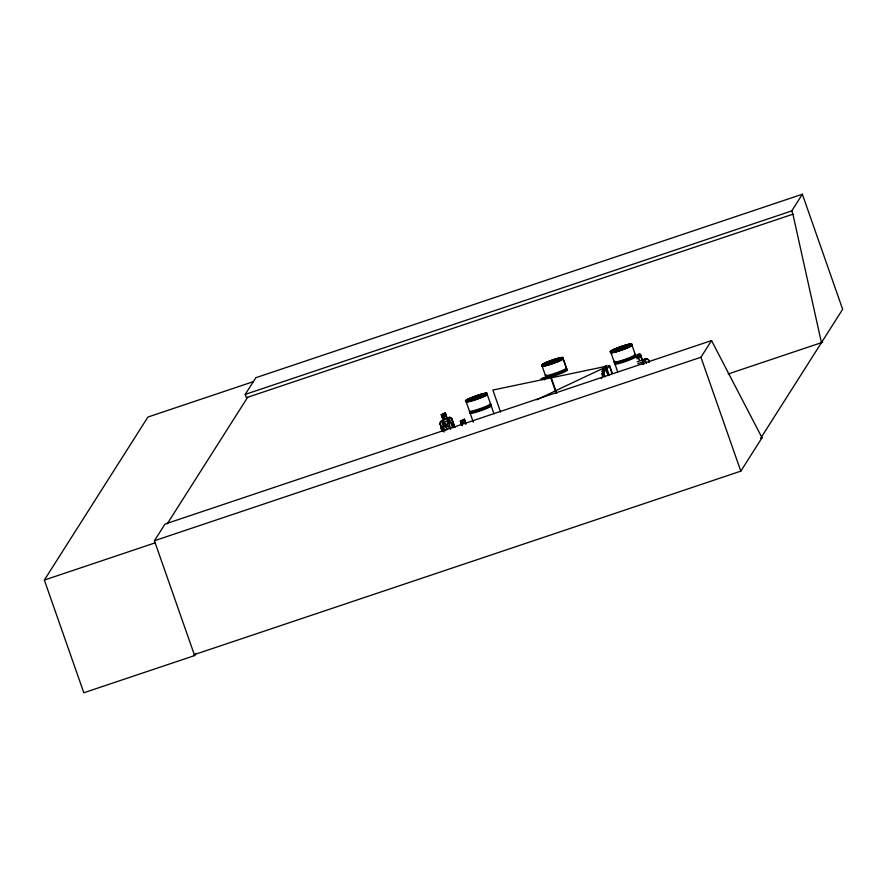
<?xml version="1.0" encoding="UTF-8"?>
<svg xmlns="http://www.w3.org/2000/svg" width="887" height="887" viewBox="0 0 887 887"><rect width="100%" height="100%" fill="white"/><g stroke="black" fill="none" stroke-linecap="round" stroke-linejoin="round"><path stroke-width="1.33" d="M644.96 361.663C644.494 359.756 641.489 363.016 642.643 364.313M639.217 359.49L639.35 359.878M442.646 431.448L440.041 424.008L440.573 421.458L443.345 420.205L441.271 414.684L445.285 412.854L447.092 418.442L449.731 417.245L451.782 418.564L454.831 427.257M442.779 431.415L440.174 423.975L440.573 421.458M440.828 421.58L440.329 423.986L442.912 431.37M194.386 655.061L194.752 654.473M196.049 653.342L194.63 655.571L83.821 692.769L44.35 580.065L147.929 417.045L253.527 381.587M802.358 194.231L791.758 210.918L792.911 214.199L246.398 397.686L245.244 394.393L255.844 377.707L802.358 194.231L842.65 309.286L761.489 437.014M194.63 655.571L154.416 540.748L165.026 524.062L711.54 340.575L762.022 437.779L740.811 471.152L194.297 654.628M167.244 523.851L247.673 397.254M604.014 376.265L602.206 371.121L606.009 366.065L609.158 375.068M602.395 371.487L605.377 366.808M602.206 371.121L606.009 366.065M602.739 376.343L601.818 373.737L603.304 373.239L605.888 369.059M154.416 540.748L700.93 357.261L711.54 340.575M601.275 378.649L604.136 374.27M601.818 373.737L603.215 371.653M603.304 373.239L606.098 369.081L608.382 375.611M466.983 401.379L467.915 400.736M467.937 400.281L467.205 400.602M468.181 400.991L468.768 400.78M468.669 400.58L468.048 400.835M484.058 395.114L483.26 395.269L485.289 394.493M485.355 394.593L484.834 394.837M483.559 395.458L485.677 394.87L484.28 395.17M486.054 394.748L485.267 395.103M543.465 364.834L543.664 364.668M559.353 359.568L561.016 358.869M561.183 358.98L560.772 359.157M612.407 351.252L612.485 351.119M612.551 351.707L613.261 351.684M613.083 351.684L612.252 351.662M628.95 346.274L628.218 346.351M468.181 400.824L467.859 401.112M468.269 400.946L467.36 401.046M483.592 395.502L484.136 395.513M485.233 394.66L484.213 394.826M483.659 395.746L484.79 395.336M485.012 395.203L485.61 394.926M544.463 365L543.698 365.3M559.231 359.9L559.819 359.911M559.198 360.111L560.207 360.011M561.914 359.135L560.384 359.723M627.796 346.573L628.816 346.074M629.825 345.52L630.324 345.265L629.526 345.42M468.148 400.225L467.416 400.547M483.792 395.414L483.027 395.802L484.513 395.613M485.655 395.214L486.242 394.892L485.422 394.804M561.892 359.401L560.651 359.634M628.528 345.786L628.04 346.063L629.914 345.498M629.548 346.285L630.202 346.008M441.471 414.806L445.219 413.098M444.077 415.803L443.799 415.415M444.797 417.899L444.786 418.498M444.819 418.531L444.664 417.932M440.695 421.613L449.742 417.455M442.07 431.37L440.717 427.512L441.793 427.013M452.703 422.046L451.638 422.545L453.445 427.7M461.927 425.472L460.375 421.037L464.389 419.207L465.941 423.642M460.575 421.159L464.322 419.451M462.981 421.735L463.014 422.4M638.607 357.372L638.407 357.184M560.961 359.523L561.371 359.18M628.772 346.362L630.28 345.819M559.841 359.634L561.016 359.224M560.839 359.157L559.686 359.534M484.435 395.402L482.971 396.034L484.258 395.691M628.695 345.697L629.57 345.387M628.661 346.085L629.448 345.797M628.683 346.274L628.639 346.362M629.493 346.085L630.158 345.886M630.058 346.141L629.216 346.44M636.034 355.798C644.15 348.425 638.54 364.546 645.902 358.415L648.508 359.667L649.373 362.151M635.192 356.319L640.314 354.434L642.255 359.978L645.625 360.821L646.534 363.404M638.197 357.261L638.551 357.372M639.072 359.656L639.15 359.878M637.176 361.874L645.891 358.636L648.353 359.812L649.217 362.273M637.82 363.714L642.909 361.829L643.807 364.413M541.059 378.827L546.536 376.809M541.281 378.926L546.447 377.064M542.556 379.536L545.86 378.328M544.507 379.813L544.551 379.869M245.244 394.393L791.758 210.918M44.35 580.065L155.158 542.855M728.16 373.981L822.726 342.227M543.731 365.256L542.922 365.677L543.687 365.466M543.476 365.333L542.944 365.466L543.798 365.433M629.404 345.852L630.191 345.575M560.906 359.545L561.815 359.202M484.934 394.992L485.555 394.959M467.737 401.146L467.183 401.356M561.149 359.235L561.87 359.013M485.2 394.915L486.098 394.848M445.285 412.854L447.159 418.653L449.742 419.595L452.459 427.368M441.271 414.684L443.411 420.36M449.731 417.245L451.683 418.708M451.782 418.564L454.698 427.334M464.389 419.207L465.875 423.886M460.375 421.037L462.127 425.594M440.717 427.512L442.214 426.913L444.021 432.069M449.609 417.489L451.55 418.731L454.565 427.368M450.674 429.319L448.833 427.379C451.55 417.844 446.183 417.444 447.547 426.47C442.879 418.775 439.852 423.554 447.225 428.077M447.758 425.993L447.414 425.483L447.392 426.159M700.93 357.261L740.811 471.152M631.799 344.644A11.254 1.142 -19.3 0 1 615.09 351.307A11.254 1.142 -19.3 0 1 616.798 348.691A11.254 1.142 -19.3 0 1 631.821 344.699A11.254 1.142 -19.3 0 1 615.101 351.352A11.254 1.142 -19.3 0 1 616.775 348.646A11.254 1.142 -19.3 0 1 631.799 344.644L635.292 354.689M610.677 351.795L614.192 361.774M617.618 371.631L614.902 363.87A11.232 1.131 -19.3 0 0 625.878 361.375A11.232 1.131 -19.3 0 0 635.924 356.496M612.318 373.25L609.613 365.533L606.453 369.713L605.267 366.309M611.963 373.383L609.258 365.655L551.293 377.818L556.703 393.274M608.094 375.312L605.832 368.848L603.193 373.017L604.213 375.855M602.949 370.866L605.045 376.842M563.001 358.248A11.254 1.142 -19.3 0 1 546.281 364.901A11.254 1.142 -19.3 0 1 547.966 362.24A11.254 1.142 -19.3 0 1 563.001 358.248A11.254 1.142 -19.3 0 1 546.259 364.856A11.254 1.142 -19.3 0 1 547.955 362.195A11.254 1.142 -19.3 0 1 562.979 358.204L566.471 368.238L563.167 358.88A11.209 1.131 -19.3 0 0 548.199 362.861A11.209 1.131 -19.3 0 0 546.514 365.511A11.209 1.131 -19.3 0 0 563.167 358.88M556.238 393.351L550.827 377.895L492.862 390.058L500.534 411.956M541.857 365.344L545.372 375.323M487.052 393.928A11.254 1.142 -19.3 0 1 470.332 400.591A11.254 1.142 -19.3 0 1 472.028 397.93A11.254 1.142 -19.3 0 1 487.052 393.928L490.533 403.918M491.232 406.013L493.959 413.774M465.908 401.024L469.423 411.003A11.232 1.131 -19.3 0 0 480.377 408.53A11.232 1.131 -19.3 0 0 490.422 403.64M470.132 413.098L473.303 422.157M464.189 419.484L465.742 423.919M460.708 421.125L462.26 425.56M452.736 423.443L454.089 427.301M450.529 428.266L447.802 420.493L444.187 422.179L446.915 429.94M445.086 413.131L447.026 418.686M441.604 414.783L443.544 420.327L442.258 423.077L444.975 430.838M792.911 214.199L821.451 342.659M462.903 421.768L462.959 422.412M536.901 399.771A4249.029 3979.869 -38.5 0 1 605.122 367.451M491.043 404.949A11.387 1.153 -19.3 0 1 479.457 410.382A11.387 1.153 -19.3 0 1 470.354 411.901M491.154 405.725A11.232 1.131 -19.3 0 1 479.723 411.091A11.232 1.131 -19.3 0 1 470.742 412.577M489.99 404.295A11.387 1.153 -19.3 0 1 482.04 408.763A11.387 1.153 -19.3 0 1 469.511 411.79M566.161 369.258A11.387 1.153 -19.3 0 1 558.211 373.715A11.387 1.153 -19.3 0 1 545.682 376.742M566.283 370.034A11.232 1.131 -19.3 0 1 557.058 374.924A11.232 1.131 -19.3 0 1 546.691 376.897M565.939 368.615A11.387 1.153 -19.3 0 1 556.581 373.582A11.387 1.153 -19.3 0 1 546.082 375.578M565.551 367.95A11.232 1.131 -19.3 0 1 556.326 372.839A11.232 1.131 -19.3 0 1 545.96 374.813M611.52 351.884A11.209 1.131 -19.3 0 0 622.33 349.755A11.187 1.131 -19.3 0 0 630.635 345.121A11.209 1.131 -19.3 0 0 612.817 351.163A11.187 1.131 -19.3 0 1 630.635 345.121A11.209 1.131 -19.3 0 1 622.33 349.755A11.187 1.131 -19.3 0 1 611.553 351.895M635.813 355.72A11.387 1.153 -19.3 0 1 624.226 361.153A11.387 1.153 -19.3 0 1 615.123 362.661M634.759 355.066A11.387 1.153 -19.3 0 1 625.402 360.033A11.387 1.153 -19.3 0 1 614.902 362.029M634.371 354.39A11.232 1.131 -19.3 0 1 625.147 359.29A11.232 1.131 -19.3 0 1 614.78 361.264M760.747 438.178L762.022 437.779L760.736 438.211M444.897 414.329L442.569 415.404L443.223 417.256L445.54 416.18L444.897 414.329M464.001 420.671L461.672 421.746L462.327 423.598L464.644 422.522L464.001 420.671M639.738 355.698L636.467 356.907L637.11 358.758L640.381 357.55L639.738 355.698M470.188 400.126A11.232 1.131 -19.3 0 0 486.874 393.473A11.232 1.131 -19.3 0 0 471.873 397.465A11.232 1.131 -19.3 0 0 470.188 400.126A11.232 1.131 -19.3 0 0 486.896 393.54A11.232 1.131 -19.3 0 0 471.895 397.531A11.187 1.131 -19.3 0 0 470.221 400.137A11.187 1.131 -19.3 0 0 486.83 393.518A11.187 1.131 -19.3 0 0 471.895 397.487A11.232 1.131 -19.3 0 0 470.21 400.181M470.576 401.19A11.209 1.131 -19.3 0 0 487.229 394.56A11.209 1.131 -19.3 0 0 472.261 398.54A11.209 1.131 -19.3 0 0 470.576 401.19M470.598 401.179A11.165 1.131 -19.3 0 0 487.185 394.571A11.165 1.131 -19.3 0 0 472.272 398.54A11.165 1.131 -19.3 0 0 470.598 401.179M546.126 364.435A11.232 1.131 -19.3 0 0 562.813 357.794A11.232 1.131 -19.3 0 0 547.822 361.785A11.232 1.131 -19.3 0 0 546.126 364.435A11.232 1.131 -19.3 0 0 562.835 357.849A11.187 1.131 -19.3 0 0 547.844 361.807A11.187 1.131 -19.3 0 0 546.159 364.446A11.187 1.131 -19.3 0 0 562.779 357.827A11.232 1.131 -19.3 0 0 547.844 361.841A11.232 1.131 -19.3 0 0 546.148 364.502M546.547 365.499A11.165 1.131 -19.3 0 0 563.123 358.891A11.165 1.131 -19.3 0 0 548.221 362.861A11.165 1.131 -19.3 0 0 546.547 365.499M614.946 350.886A11.232 1.131 -19.3 0 0 631.644 344.245A11.232 1.131 -19.3 0 0 616.642 348.225A11.232 1.131 -19.3 0 0 614.946 350.886A11.232 1.131 -19.3 0 0 631.666 344.3A11.232 1.131 -19.3 0 0 616.665 348.292A11.187 1.131 -19.3 0 0 614.99 350.897A11.187 1.131 -19.3 0 0 631.599 344.278A11.187 1.131 -19.3 0 0 616.665 348.258A11.232 1.131 -19.3 0 0 614.968 350.953M615.367 351.939A11.165 1.131 -19.3 0 0 631.954 345.342A11.165 1.131 -19.3 0 0 617.042 349.301A11.165 1.131 -19.3 0 0 615.367 351.939"/></g></svg>
